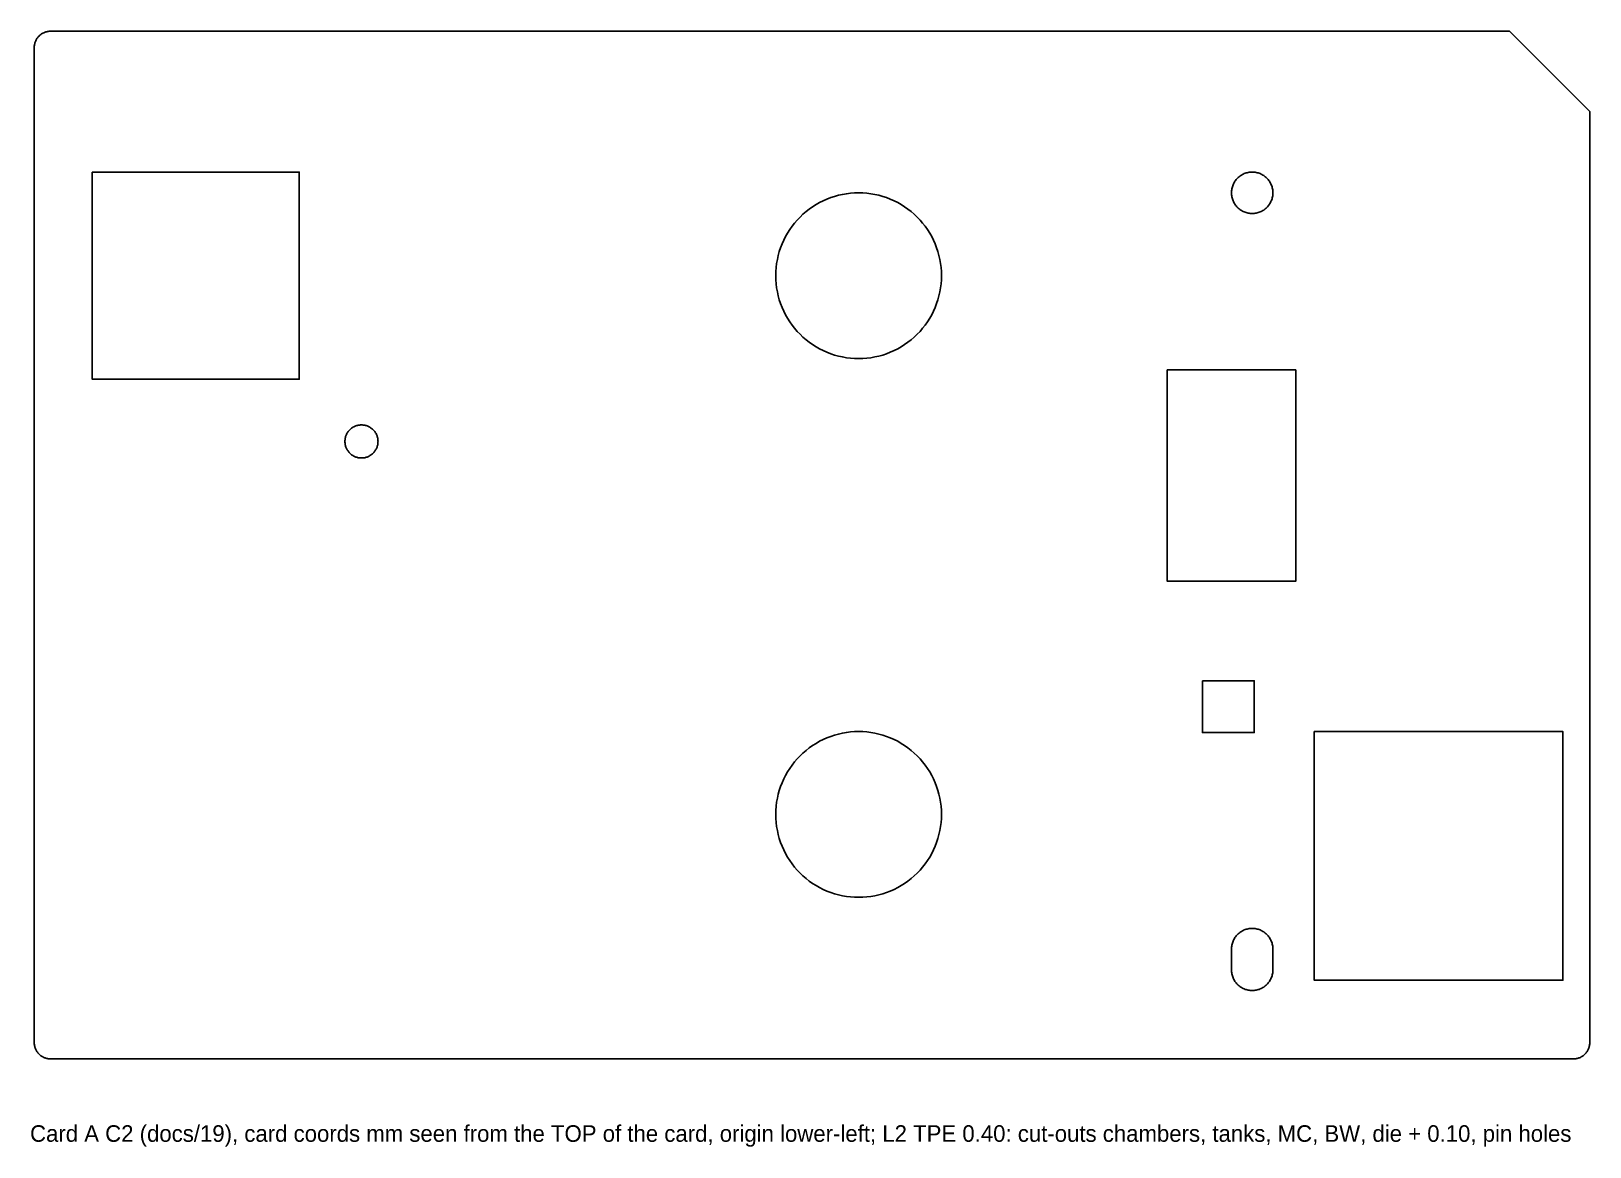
# Model space of a CAD drawing. Header units: millimetres. Extents: x 0.1 to 75.3, y -4 to 49.8.
import ezdxf

# ---------------------------------------------------------------- set-up
doc = ezdxf.new("R2010")
doc.units = ezdxf.units.MM
doc.layers.add('CUT', color=1, linetype='Continuous')
doc.layers.add('NOTE', color=7, linetype='Continuous')

msp = doc.modelspace()

# ---------------------------------------------------------------- linework, layer by layer
at = {"layer": 'CUT'}
for points in [[(0.96075, 0.20102), (0.92159, 0.20391), (0.88262, 0.20872), (0.84394, 0.21543), (0.80563, 0.22403), (0.76779, 0.23451), (0.73051, 0.24682), (0.69388, 0.26095), (0.65798, 0.27686), (0.62291, 0.29452), (0.58875, 0.31387), (0.55558, 0.33487), (0.52348, 0.35748), (0.49252, 0.38164), (0.46279, 0.40728), (0.43436, 0.43436), (0.40728, 0.46279), (0.38164, 0.49252), (0.35748, 0.52348), (0.33487, 0.55558), (0.31387, 0.58875), (0.29452, 0.62291), (0.27686, 0.65798), (0.26095, 0.69388), (0.24682, 0.73051), (0.23451, 0.76779), (0.22403, 0.80563), (0.21543, 0.84394), (0.20872, 0.88262), (0.20391, 0.92159), (0.20102, 0.96075), (0.2, 1.00245), (0.2, 48.99755), (0.20102, 49.03925), (0.20391, 49.07841), (0.20872, 49.11738), (0.21543, 49.15606), (0.22403, 49.19437), (0.23451, 49.23221), (0.24682, 49.26949), (0.26095, 49.30612), (0.27686, 49.34202), (0.29452, 49.37709), (0.31387, 49.41125), (0.33487, 49.44442), (0.35748, 49.47652), (0.38164, 49.50748), (0.40728, 49.53721), (0.43436, 49.56564), (0.46279, 49.59272), (0.49252, 49.61836), (0.52348, 49.64252), (0.55558, 49.66513), (0.58875, 49.68613), (0.62291, 49.70548), (0.65798, 49.72314), (0.69388, 49.73905), (0.73051, 49.75318), (0.76779, 49.76549), (0.80563, 49.77597), (0.84394, 49.78457), (0.88262, 49.79128), (0.92159, 49.79609), (0.96075, 49.79898), (1.00245, 49.8), (71.41716, 49.8), (75.3, 45.91716), (75.3, 1.00245), (75.29898, 0.96075), (75.29609, 0.92159), (75.29128, 0.88262), (75.28457, 0.84394), (75.27597, 0.80563), (75.26549, 0.76779), (75.25318, 0.73051), (75.23905, 0.69388), (75.22314, 0.65798), (75.20548, 0.62291), (75.18613, 0.58875), (75.16513, 0.55558), (75.14252, 0.52348), (75.11836, 0.49252), (75.09272, 0.46279), (75.06564, 0.43436), (75.03721, 0.40728), (75.00748, 0.38164), (74.97652, 0.35748), (74.94442, 0.33487), (74.91125, 0.31387), (74.87709, 0.29452), (74.84202, 0.27686), (74.80612, 0.26095), (74.76949, 0.24682), (74.73221, 0.23451), (74.69437, 0.22403), (74.65606, 0.21543), (74.61738, 0.20872), (74.57841, 0.20391), (74.53925, 0.20102), (74.49755, 0.2), (1.00245, 0.2)], [(3, 43), (3, 33), (13, 33), (13, 43)], [(59.98918, 41.85327), (59.99518, 41.90198), (59.9988, 41.95093), (60, 42), (59.9988, 42.04907), (59.99518, 42.09802), (59.98918, 42.14673), (59.98079, 42.19509), (59.97003, 42.24298), (59.95694, 42.29028), (59.94154, 42.33689), (59.92388, 42.38268), (59.90399, 42.42756), (59.88192, 42.4714), (59.85773, 42.5141), (59.83147, 42.55557), (59.80321, 42.5957), (59.77301, 42.63439), (59.74095, 42.67156), (59.70711, 42.70711), (59.67156, 42.74095), (59.63439, 42.77301), (59.5957, 42.80321), (59.55557, 42.83147), (59.5141, 42.85773), (59.4714, 42.88192), (59.42756, 42.90399), (59.38268, 42.92388), (59.33689, 42.94154), (59.29028, 42.95694), (59.24298, 42.97003), (59.19509, 42.98079), (59.14673, 42.98918), (59.09802, 42.99518), (59.04907, 42.9988), (59, 43), (58.95093, 42.9988), (58.90198, 42.99518), (58.85327, 42.98918), (58.80491, 42.98079), (58.75702, 42.97003), (58.70972, 42.95694), (58.66311, 42.94154), (58.61732, 42.92388), (58.57244, 42.90399), (58.5286, 42.88192), (58.4859, 42.85773), (58.44443, 42.83147), (58.4043, 42.80321), (58.36561, 42.77301), (58.32844, 42.74095), (58.29289, 42.70711), (58.25905, 42.67156), (58.22699, 42.63439), (58.19679, 42.5957), (58.16853, 42.55557), (58.14227, 42.5141), (58.11808, 42.4714), (58.09601, 42.42756), (58.07612, 42.38268), (58.05846, 42.33689), (58.04306, 42.29028), (58.02997, 42.24298), (58.01921, 42.19509), (58.01082, 42.14673), (58.00482, 42.09802), (58.0012, 42.04907), (58, 42), (58.0012, 41.95093), (58.00482, 41.90198), (58.01082, 41.85327), (58.01921, 41.80491), (58.02997, 41.75702), (58.04306, 41.70972), (58.05846, 41.66311), (58.07612, 41.61732), (58.09601, 41.57244), (58.11808, 41.5286), (58.14227, 41.4859), (58.16853, 41.44443), (58.19679, 41.4043), (58.22699, 41.36561), (58.25905, 41.32844), (58.29289, 41.29289), (58.32844, 41.25905), (58.36561, 41.22699), (58.4043, 41.19679), (58.44443, 41.16853), (58.4859, 41.14227), (58.5286, 41.11808), (58.57244, 41.09601), (58.61732, 41.07612), (58.66311, 41.05846), (58.70972, 41.04306), (58.75702, 41.02997), (58.80491, 41.01921), (58.85327, 41.01082), (58.90198, 41.00482), (58.95093, 41.0012), (59, 41), (59.04907, 41.0012), (59.09802, 41.00482), (59.14673, 41.01082), (59.19509, 41.01921), (59.24298, 41.02997), (59.29028, 41.04306), (59.33689, 41.05846), (59.38268, 41.07612), (59.42756, 41.09601), (59.4714, 41.11808), (59.5141, 41.14227), (59.55557, 41.16853), (59.5957, 41.19679), (59.63439, 41.22699), (59.67156, 41.25905), (59.70711, 41.29289), (59.74095, 41.32844), (59.77301, 41.36561), (59.80321, 41.4043), (59.83147, 41.44443), (59.85773, 41.4859), (59.88192, 41.5286), (59.90399, 41.57244), (59.92388, 41.61732), (59.94154, 41.66311), (59.95694, 41.70972), (59.97003, 41.75702), (59.98079, 41.80491)], [(43.95671, 37.41308), (43.98074, 37.60793), (43.99518, 37.80373), (44, 38), (43.99518, 38.19627), (43.98074, 38.39207), (43.95671, 38.58692), (43.92314, 38.78036), (43.88013, 38.97192), (43.82776, 39.16114), (43.76618, 39.34756), (43.69552, 39.53073), (43.61596, 39.71022), (43.52769, 39.88559), (43.43091, 40.05641), (43.32588, 40.22228), (43.21283, 40.3828), (43.09204, 40.53757), (42.9638, 40.68624), (42.82843, 40.82843), (42.68624, 40.9638), (42.53757, 41.09204), (42.3828, 41.21283), (42.22228, 41.32588), (42.05641, 41.43091), (41.88559, 41.52769), (41.71022, 41.61596), (41.53073, 41.69552), (41.34756, 41.76618), (41.16114, 41.82776), (40.97192, 41.88013), (40.78036, 41.92314), (40.58692, 41.95671), (40.39207, 41.98074), (40.19627, 41.99518), (40, 42), (39.80373, 41.99518), (39.60793, 41.98074), (39.41308, 41.95671), (39.21964, 41.92314), (39.02808, 41.88013), (38.83886, 41.82776), (38.65244, 41.76618), (38.46927, 41.69552), (38.28978, 41.61596), (38.11441, 41.52769), (37.94359, 41.43091), (37.77772, 41.32588), (37.6172, 41.21283), (37.46243, 41.09204), (37.31376, 40.9638), (37.17157, 40.82843), (37.0362, 40.68624), (36.90796, 40.53757), (36.78717, 40.3828), (36.67412, 40.22228), (36.56909, 40.05641), (36.47231, 39.88559), (36.38404, 39.71022), (36.30448, 39.53073), (36.23382, 39.34756), (36.17224, 39.16114), (36.11987, 38.97192), (36.07686, 38.78036), (36.04329, 38.58692), (36.01926, 38.39207), (36.00482, 38.19627), (36, 38), (36.00482, 37.80373), (36.01926, 37.60793), (36.04329, 37.41308), (36.07686, 37.21964), (36.11987, 37.02808), (36.17224, 36.83886), (36.23382, 36.65244), (36.30448, 36.46927), (36.38404, 36.28978), (36.47231, 36.11441), (36.56909, 35.94359), (36.67412, 35.77772), (36.78717, 35.6172), (36.90796, 35.46243), (37.0362, 35.31376), (37.17157, 35.17157), (37.31376, 35.0362), (37.46243, 34.90796), (37.6172, 34.78717), (37.77772, 34.67412), (37.94359, 34.56909), (38.11441, 34.47231), (38.28978, 34.38404), (38.46927, 34.30448), (38.65244, 34.23382), (38.83886, 34.17224), (39.02808, 34.11987), (39.21964, 34.07686), (39.41308, 34.04329), (39.60793, 34.01926), (39.80373, 34.00482), (40, 34), (40.19627, 34.00482), (40.39207, 34.01926), (40.58692, 34.04329), (40.78036, 34.07686), (40.97192, 34.11987), (41.16114, 34.17224), (41.34756, 34.23382), (41.53073, 34.30448), (41.71022, 34.38404), (41.88559, 34.47231), (42.05641, 34.56909), (42.22228, 34.67412), (42.3828, 34.78717), (42.53757, 34.90796), (42.68624, 35.0362), (42.82843, 35.17157), (42.9638, 35.31376), (43.09204, 35.46243), (43.21283, 35.6172), (43.32588, 35.77772), (43.43091, 35.94359), (43.52769, 36.11441), (43.61596, 36.28978), (43.69552, 36.46927), (43.76618, 36.65244), (43.82776, 36.83886), (43.88013, 37.02808), (43.92314, 37.21964)], [(54.9, 33.45), (54.9, 23.25), (61.1, 23.25), (61.1, 33.45)], [(16.79406, 29.92179), (16.79694, 29.96085), (16.7979, 30), (16.79694, 30.03915), (16.79406, 30.07821), (16.78926, 30.11708), (16.78257, 30.15566), (16.77399, 30.19387), (16.76354, 30.23162), (16.75126, 30.2688), (16.73716, 30.30534), (16.72129, 30.34115), (16.70368, 30.37613), (16.68438, 30.4102), (16.66343, 30.44329), (16.64088, 30.47531), (16.61679, 30.50618), (16.5912, 30.53584), (16.5642, 30.5642), (16.53584, 30.5912), (16.50618, 30.61679), (16.47531, 30.64088), (16.44329, 30.66343), (16.4102, 30.68438), (16.37613, 30.70368), (16.34115, 30.72129), (16.30534, 30.73716), (16.2688, 30.75126), (16.23162, 30.76354), (16.19387, 30.77399), (16.15566, 30.78257), (16.11708, 30.78926), (16.07821, 30.79406), (16.03915, 30.79694), (16, 30.7979), (15.96085, 30.79694), (15.92179, 30.79406), (15.88292, 30.78926), (15.84434, 30.78257), (15.80613, 30.77399), (15.76838, 30.76354), (15.7312, 30.75126), (15.69466, 30.73716), (15.65885, 30.72129), (15.62387, 30.70368), (15.5898, 30.68438), (15.55671, 30.66343), (15.52469, 30.64088), (15.49382, 30.61679), (15.46416, 30.5912), (15.4358, 30.5642), (15.4088, 30.53584), (15.38321, 30.50618), (15.35912, 30.47531), (15.33657, 30.44329), (15.31562, 30.4102), (15.29632, 30.37613), (15.27871, 30.34115), (15.26284, 30.30534), (15.24874, 30.2688), (15.23646, 30.23162), (15.22601, 30.19387), (15.21743, 30.15566), (15.21074, 30.11708), (15.20594, 30.07821), (15.20306, 30.03915), (15.2021, 30), (15.20306, 29.96085), (15.20594, 29.92179), (15.21074, 29.88292), (15.21743, 29.84434), (15.22601, 29.80613), (15.23646, 29.76838), (15.24874, 29.7312), (15.26284, 29.69466), (15.27871, 29.65885), (15.29632, 29.62387), (15.31562, 29.5898), (15.33657, 29.55671), (15.35912, 29.52469), (15.38321, 29.49382), (15.4088, 29.46416), (15.4358, 29.4358), (15.46416, 29.4088), (15.49382, 29.38321), (15.52469, 29.35912), (15.55671, 29.33657), (15.5898, 29.31562), (15.62387, 29.29632), (15.65885, 29.27871), (15.69466, 29.26284), (15.7312, 29.24874), (15.76838, 29.23646), (15.80613, 29.22601), (15.84434, 29.21743), (15.88292, 29.21074), (15.92179, 29.20594), (15.96085, 29.20306), (16, 29.2021), (16.03915, 29.20306), (16.07821, 29.20594), (16.11708, 29.21074), (16.15566, 29.21743), (16.19387, 29.22601), (16.23162, 29.23646), (16.2688, 29.24874), (16.30534, 29.26284), (16.34115, 29.27871), (16.37613, 29.29632), (16.4102, 29.31562), (16.44329, 29.33657), (16.47531, 29.35912), (16.50618, 29.38321), (16.53584, 29.4088), (16.5642, 29.4358), (16.5912, 29.46416), (16.61679, 29.49382), (16.64088, 29.52469), (16.66343, 29.55671), (16.68438, 29.5898), (16.70368, 29.62387), (16.72129, 29.65885), (16.73716, 29.69466), (16.75126, 29.7312), (16.76354, 29.76838), (16.77399, 29.80613), (16.78257, 29.84434), (16.78926, 29.88292)], [(56.6, 18.45), (56.6, 15.95), (59.1, 15.95), (59.1, 18.45)], [(43.98074, 11.60793), (43.99518, 11.80373), (44, 12), (43.99518, 12.19627), (43.98074, 12.39207), (43.95671, 12.58692), (43.92314, 12.78036), (43.88013, 12.97192), (43.82776, 13.16114), (43.76618, 13.34756), (43.69552, 13.53073), (43.61596, 13.71022), (43.52769, 13.88559), (43.43091, 14.05641), (43.32588, 14.22228), (43.21283, 14.3828), (43.09204, 14.53757), (42.9638, 14.68624), (42.82843, 14.82843), (42.68624, 14.9638), (42.53757, 15.09204), (42.3828, 15.21283), (42.22228, 15.32588), (42.05641, 15.43091), (41.88559, 15.52769), (41.71022, 15.61596), (41.53073, 15.69552), (41.34756, 15.76618), (41.16114, 15.82776), (40.97192, 15.88013), (40.78036, 15.92314), (40.58692, 15.95671), (40.39207, 15.98074), (40.19627, 15.99518), (40, 16), (39.80373, 15.99518), (39.60793, 15.98074), (39.41308, 15.95671), (39.21964, 15.92314), (39.02808, 15.88013), (38.83886, 15.82776), (38.65244, 15.76618), (38.46927, 15.69552), (38.28978, 15.61596), (38.11441, 15.52769), (37.94359, 15.43091), (37.77772, 15.32588), (37.6172, 15.21283), (37.46243, 15.09204), (37.31376, 14.9638), (37.17157, 14.82843), (37.0362, 14.68624), (36.90796, 14.53757), (36.78717, 14.3828), (36.67412, 14.22228), (36.56909, 14.05641), (36.47231, 13.88559), (36.38404, 13.71022), (36.30448, 13.53073), (36.23382, 13.34756), (36.17224, 13.16114), (36.11987, 12.97192), (36.07686, 12.78036), (36.04329, 12.58692), (36.01926, 12.39207), (36.00482, 12.19627), (36, 12), (36.00482, 11.80373), (36.01926, 11.60793), (36.04329, 11.41308), (36.07686, 11.21964), (36.11987, 11.02808), (36.17224, 10.83886), (36.23382, 10.65244), (36.30448, 10.46927), (36.38404, 10.28978), (36.47231, 10.11441), (36.56909, 9.94359), (36.67412, 9.77772), (36.78717, 9.6172), (36.90796, 9.46243), (37.0362, 9.31376), (37.17157, 9.17157), (37.31376, 9.0362), (37.46243, 8.90796), (37.6172, 8.78717), (37.77772, 8.67412), (37.94359, 8.56909), (38.11441, 8.47231), (38.28978, 8.38404), (38.46927, 8.30448), (38.65244, 8.23382), (38.83886, 8.17224), (39.02808, 8.11987), (39.21964, 8.07686), (39.41308, 8.04329), (39.60793, 8.01926), (39.80373, 8.00482), (40, 8), (40.19627, 8.00482), (40.39207, 8.01926), (40.58692, 8.04329), (40.78036, 8.07686), (40.97192, 8.11987), (41.16114, 8.17224), (41.34756, 8.23382), (41.53073, 8.30448), (41.71022, 8.38404), (41.88559, 8.47231), (42.05641, 8.56909), (42.22228, 8.67412), (42.3828, 8.78717), (42.53757, 8.90796), (42.68624, 9.0362), (42.82843, 9.17157), (42.9638, 9.31376), (43.09204, 9.46243), (43.21283, 9.6172), (43.32588, 9.77772), (43.43091, 9.94359), (43.52769, 10.11441), (43.61596, 10.28978), (43.69552, 10.46927), (43.76618, 10.65244), (43.82776, 10.83886), (43.88013, 11.02808), (43.92314, 11.21964), (43.95671, 11.41308)], [(62, 16), (62, 4), (74, 4), (74, 16)], [(58.00482, 5.59802), (58.0012, 5.54907), (58, 5.5), (58, 4.5), (58.0012, 4.45093), (58.00482, 4.40198), (58.01082, 4.35327), (58.01921, 4.30491), (58.02997, 4.25702), (58.04306, 4.20972), (58.05846, 4.16311), (58.07612, 4.11732), (58.09601, 4.07244), (58.11808, 4.0286), (58.14227, 3.9859), (58.16853, 3.94443), (58.19679, 3.9043), (58.22699, 3.86561), (58.25905, 3.82844), (58.29289, 3.79289), (58.32844, 3.75905), (58.36561, 3.72699), (58.4043, 3.69679), (58.44443, 3.66853), (58.4859, 3.64227), (58.5286, 3.61808), (58.57244, 3.59601), (58.61732, 3.57612), (58.66311, 3.55846), (58.70972, 3.54306), (58.75702, 3.52997), (58.80491, 3.51921), (58.85327, 3.51082), (58.90198, 3.50482), (58.95093, 3.5012), (59, 3.5), (59.04907, 3.5012), (59.09802, 3.50482), (59.14673, 3.51082), (59.19509, 3.51921), (59.24298, 3.52997), (59.29028, 3.54306), (59.33689, 3.55846), (59.38268, 3.57612), (59.42756, 3.59601), (59.4714, 3.61808), (59.5141, 3.64227), (59.55557, 3.66853), (59.5957, 3.69679), (59.63439, 3.72699), (59.67156, 3.75905), (59.70711, 3.79289), (59.74095, 3.82844), (59.77301, 3.86561), (59.80321, 3.9043), (59.83147, 3.94443), (59.85773, 3.9859), (59.88192, 4.0286), (59.90399, 4.07244), (59.92388, 4.11732), (59.94154, 4.16311), (59.95694, 4.20972), (59.97003, 4.25702), (59.98079, 4.30491), (59.98918, 4.35327), (59.99518, 4.40198), (59.9988, 4.45093), (60, 4.5), (60, 5.5), (59.9988, 5.54907), (59.99518, 5.59802), (59.98918, 5.64673), (59.98079, 5.69509), (59.97003, 5.74298), (59.95694, 5.79028), (59.94154, 5.83689), (59.92388, 5.88268), (59.90399, 5.92756), (59.88192, 5.9714), (59.85773, 6.0141), (59.83147, 6.05557), (59.80321, 6.0957), (59.77301, 6.13439), (59.74095, 6.17156), (59.70711, 6.20711), (59.67156, 6.24095), (59.63439, 6.27301), (59.5957, 6.30321), (59.55557, 6.33147), (59.5141, 6.35773), (59.4714, 6.38192), (59.42756, 6.40399), (59.38268, 6.42388), (59.33689, 6.44154), (59.29028, 6.45694), (59.24298, 6.47003), (59.19509, 6.48079), (59.14673, 6.48918), (59.09802, 6.49518), (59.04907, 6.4988), (59, 6.5), (58.95093, 6.4988), (58.90198, 6.49518), (58.85327, 6.48918), (58.80491, 6.48079), (58.75702, 6.47003), (58.70972, 6.45694), (58.66311, 6.44154), (58.61732, 6.42388), (58.57244, 6.40399), (58.5286, 6.38192), (58.4859, 6.35773), (58.44443, 6.33147), (58.4043, 6.30321), (58.36561, 6.27301), (58.32844, 6.24095), (58.29289, 6.20711), (58.25905, 6.17156), (58.22699, 6.13439), (58.19679, 6.0957), (58.16853, 6.05557), (58.14227, 6.0141), (58.11808, 5.9714), (58.09601, 5.92756), (58.07612, 5.88268), (58.05846, 5.83689), (58.04306, 5.79028), (58.02997, 5.74298), (58.01921, 5.69509), (58.01082, 5.64673)]]:
    msp.add_lwpolyline(points, close=True, dxfattribs=at)

# ---------------------------------------------------------------- texts
at = {"layer": 'NOTE', "insert": (0, -3), "char_height": 0.8, "attachment_point": 1}
msp.add_mtext('Card A C2 (docs/19), card coords mm seen from the TOP of the card, origin lower-left; L2 TPE 0.40: cut-outs chambers, tanks, MC, BW, die + 0.10, pin holes', dxfattribs=at)

doc.saveas('drawing.dxf')
